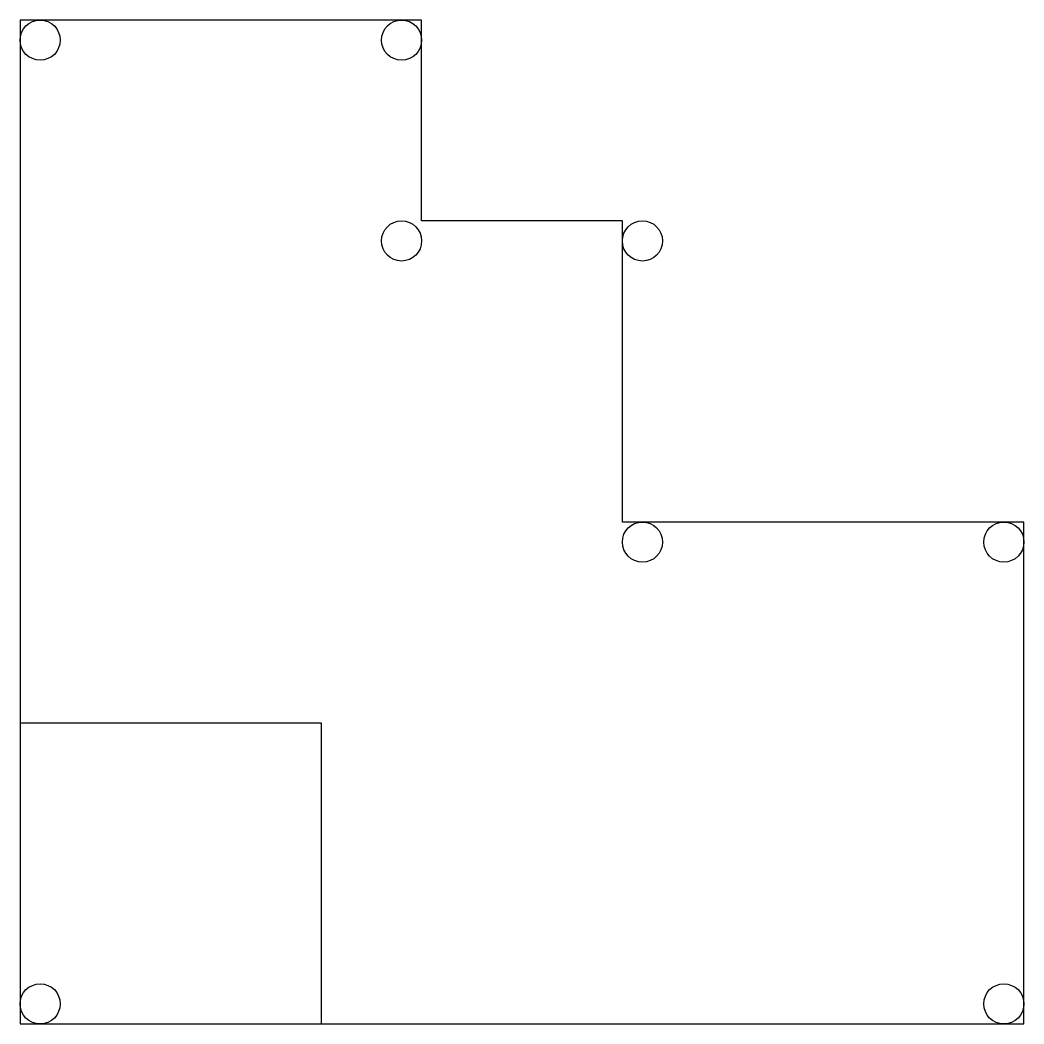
# Model space of a CAD drawing. Header units: metres. Extents: x 0 to 10000, y 0 to 10000.
import ezdxf

# ---------------------------------------------------------------- set-up
doc = ezdxf.new("R2010")
doc.units = ezdxf.units.M
doc.layers.add('1.20-柱子', color=7, linetype='Continuous')
doc.layers.add('1.21-墙体', color=7, linetype='Continuous')

# ---------------------------------------------------------------- blocks, each defined once
blk = doc.blocks.new('SM_Pole_01')
at = {"layer": '1.20-柱子'}
blk.add_circle((0, 0), 200, dxfattribs=at)

msp = doc.modelspace()

# ---------------------------------------------------------------- linework, layer by layer
at = {"layer": '1.21-墙体'}
for points in [[(0, 0), (10000, 0), (10000, 5000), (6000, 5000), (6000, 8000), (4000, 8000), (4000, 10000), (0, 10000), (0, 0)], [(0, 3000), (3000, 3000), (3000, 0)]]:
    msp.add_lwpolyline(points, dxfattribs=at)

# ---------------------------------------------------------------- block references
at = {"layer": '1.20-柱子'}
for p in [(200, 9800), (3800, 9800), (3800, 7800), (6200, 7800), (6200, 4800), (9800, 4800), (200, 200), (9800, 200)]:
    msp.add_blockref('SM_Pole_01', p, dxfattribs=at)

doc.saveas('drawing.dxf')
